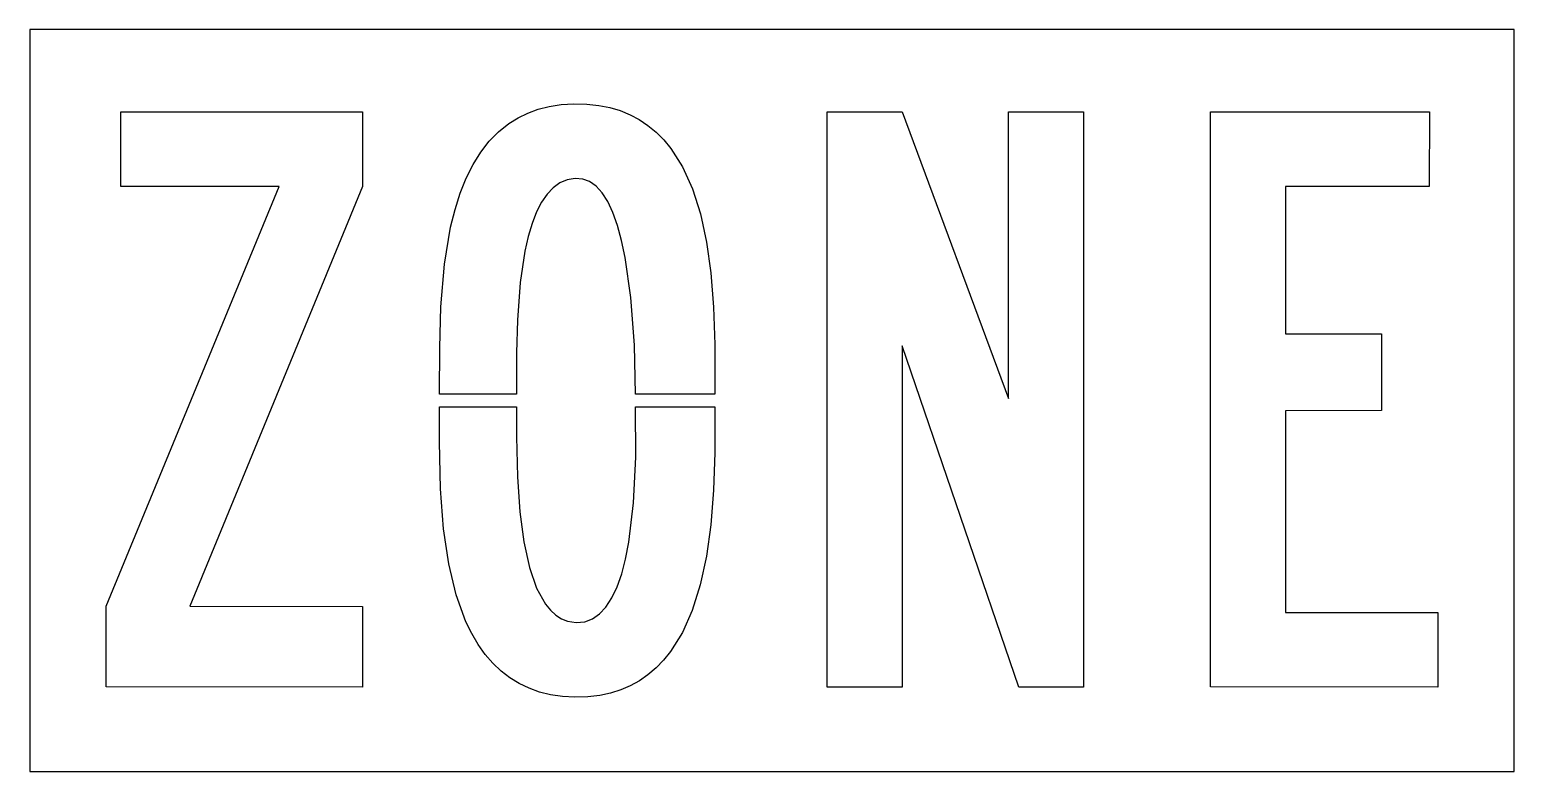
# Model space of a CAD drawing. Extents: x 0 to 60, y 0 to 30.
import ezdxf

# ---------------------------------------------------------------- set-up
doc = ezdxf.new("R2010")
doc.units = 0
doc.layers.add('CUT', color=7, linetype='Continuous')
doc.layers.add('OUTSIDE', color=1, linetype='Continuous')

msp = doc.modelspace()

# ---------------------------------------------------------------- linework, layer by layer
at = {"layer": 'CUT'}
for points in [[(23.9196, 21.4754), (23.7523, 22.0833), (23.5668, 22.6022), (23.3597, 23.0431), (23.1355, 23.3965), (22.8919, 23.6669), (22.6306, 23.8537), (22.3529, 23.957), (22.0478, 23.9786), (21.7183, 23.923), (21.4262, 23.7995), (21.1579, 23.6087), (20.9098, 23.3479), (20.6866, 23.0231), (20.485, 22.631), (20.3035, 22.1659), (20.1461, 21.6383), (20.0112, 21.0443), (19.8209, 19.7669), (19.7083, 18.2556), (19.6752, 16.9217), (19.6746, 15.2505), (16.5675, 15.2505), (16.5703, 17.1255), (16.6181, 18.7921), (16.7635, 20.5184), (17.0107, 22.0047), (17.19, 22.7276), (17.4002, 23.39), (17.6431, 23.9961), (17.921, 24.551), (18.2297, 25.0452), (18.5719, 25.4844), (18.947, 25.8674), (19.3598, 26.1978), (19.7369, 26.4337), (20.1319, 26.6261), (20.5507, 26.7785), (21.0007, 26.8932), (21.4836, 26.9677), (21.9905, 27), (22.5127, 26.9898), (23.0042, 26.9374), (23.4475, 26.849), (23.862, 26.725), (24.2626, 26.561), (24.6346, 26.3625), (24.9845, 26.127), (25.3176, 25.8502), (25.6224, 25.5421), (25.9092, 25.1927), (26.3825, 24.4453), (26.7816, 23.5656), (27.1056, 22.5543), (27.3557, 21.407), (27.529, 20.1622), (27.6367, 18.7746), (27.6835, 17.267), (27.6834, 15.2505), (24.4826, 15.2505), (24.4385, 17.2421), (24.2966, 19.1632), (24.0667, 20.7834)], [(10.0862, 23.6529), (3.689, 23.6543), (3.6866, 26.6733), (13.4539, 26.6715), (13.4522, 23.6503), (6.468, 6.6782), (13.4539, 6.671), (13.4539, 3.4086), (3.096, 3.4118), (3.0965, 6.6742)], [(35.2606, 3.4093), (32.2301, 3.4111), (32.2301, 26.6733), (35.261, 26.6736), (39.5549, 15.0836), (39.5549, 26.6705), (42.588, 26.6708), (42.588, 3.4086), (39.977, 3.4086), (35.2606, 17.2058)], [(56.5637, 23.6543), (50.7552, 23.6522), (50.7552, 17.6979), (54.63, 17.6937), (54.6295, 14.5923), (50.7552, 14.5876), (50.7552, 6.4313), (56.9033, 6.4292), (56.904, 3.4086), (47.7247, 3.4132), (47.7262, 26.675), (56.5673, 26.6719)], [(26.7746, 6.5067), (26.3779, 5.6158), (25.9039, 4.8511), (25.6193, 4.4963), (25.3171, 4.1829), (24.9871, 3.9009), (24.6406, 3.6608), (24.2729, 3.4577), (23.8841, 3.292), (23.4751, 3.1633), (23.0381, 3.0707), (22.5535, 3.0142), (22.0363, 3), (21.5335, 3.0282), (21.054, 3.098), (20.6062, 3.2075), (20.1818, 3.3576), (19.7813, 3.5482), (19.4052, 3.7787), (19.0478, 4.0542), (18.7166, 4.3697), (18.4066, 4.7301), (18.1236, 5.1293), (17.8634, 5.5728), (17.6304, 6.0521), (17.2337, 7.141), (16.9344, 8.3869), (16.7251, 9.8145), (16.6049, 11.4208), (16.5646, 13.3305), (16.5667, 14.7485), (19.6744, 14.7485), (19.674, 13.5304), (19.7078, 11.9103), (19.806, 10.5004), (19.9685, 9.2791), (20.1967, 8.2431), (20.4874, 7.4069), (20.8428, 6.7631), (21.0466, 6.5132), (21.2621, 6.3173), (21.4934, 6.1705), (21.7399, 6.0733), (22.0862, 6.0204), (22.4318, 6.0537), (22.7429, 6.1694), (23.0306, 6.3687), (23.2898, 6.6465), (23.5279, 7.0114), (23.7391, 7.4564), (23.9256, 7.9853), (24.0835, 8.5846), (24.2167, 9.2652), (24.4061, 10.8561), (24.492, 12.7012), (24.4871, 14.7485), (27.6834, 14.7485), (27.6833, 12.8954), (27.6355, 11.3747), (27.5261, 9.9655), (27.3516, 8.7035), (27.1001, 7.5374)]]:
    msp.add_lwpolyline(points, close=True, dxfattribs=at)
at = {"layer": 'OUTSIDE'}
msp.add_lwpolyline([(0, 0), (60, 0), (60, 30), (0, 30)], close=True, dxfattribs=at)

doc.saveas('drawing.dxf')
